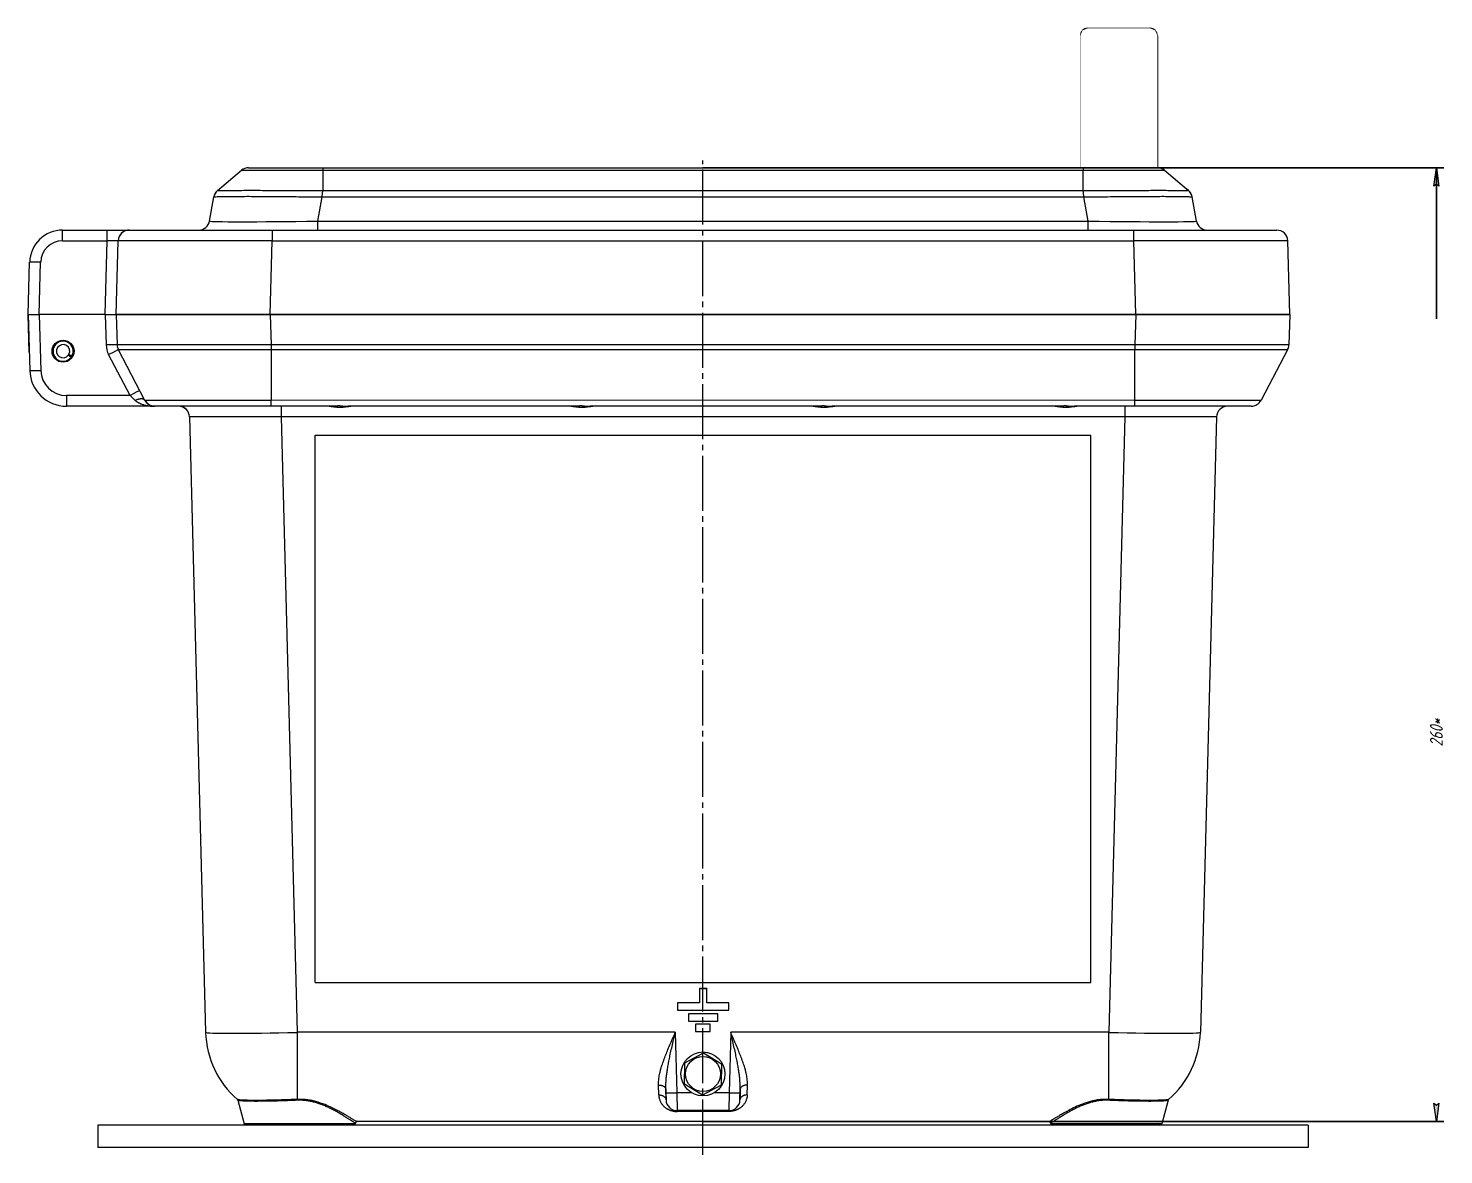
# Model space of a CAD drawing. Header units: millimetres. Extents: x -922 to 949, y -705 to 942.
# Drawn here: x -184 to 202, y 306.7 to 613.7 of the extents above; entities that cross this region are included whole.
import ezdxf

# ---------------------------------------------------------------- set-up
doc = ezdxf.new("R2010")
doc.units = ezdxf.units.MM
for name, pattern in [('K5LT_AUXILIARY', [0]), ('K5LT_AXLED', [19.5, 15, -1.5, 1.5, -1.5]), ('K5LT_THIN', [0])]:
    doc.linetypes.add(name, pattern=pattern)
doc.styles.add('KDIMTEXTSTYLE', font='GOST_AU.SHX', dxfattribs={"width": 0.96, "oblique": 15, "height": 5})
doc.dimstyles.new('KDIMSTYLE (1.00)', dxfattribs={"dimtxt": 5, "dimasz": 1, "dimexe": 2, "dimexo": 0, "dimgap": 1, "dimtad": 1, "dimtxsty": 'KDIMTEXTSTYLE', "dimsah": 1, "dimcen": 0, "dimdle": 1, "dimadec": 0, "dimazin": 0, "dimtfac": 0.667, "dimtmove": 0, "dimatfit": 3, "dimfxl": 1, "dimtvp": 1, "dimtolj": 1, "dimtzin": 0, "dimarcsym": 0})

# ---------------------------------------------------------------- blocks, each defined once
blk = doc.blocks.new('U14')
at = {"color": 232, "linetype": 'K5LT_AUXILIARY', "lineweight": 18, "true_color": 0xc52b79}
for p, q in [((-105.73, 502.78), (105.73, 502.78)), ((-105.73, 353.62), (-105.73, 502.78)), ((105.73, 353.62), (105.73, 502.78)), ((-105.73, 353.62), (105.73, 353.62))]:
    blk.add_line(p, q, dxfattribs=at)
blk = doc.blocks.new('U15')
at = {"color": 7, "linetype": 'K5LT_THIN', "lineweight": 18}
for p, q in [((1.03, 351.95), (-0.97, 351.95)), ((-0.97, 351.95), (-0.97, 351.94)), ((-0.97, 351.94), (-0.97, 348.05)), ((1.03, 351.94), (-0.97, 351.94)), ((1.03, 351.95), (1.03, 351.94)), ((1.03, 348.05), (1.03, 351.94)), ((-0.97, 348.06), (-6.98, 348.06)), ((-6.98, 348.06), (-6.98, 348.05)), ((-6.98, 348.05), (-6.98, 346.05)), ((-0.97, 348.05), (-6.98, 348.05)), ((7.02, 348.06), (1.03, 348.06)), ((7.02, 348.05), (1.03, 348.05)), ((7.02, 348.06), (7.02, 348.05)), ((7.02, 346.05), (7.02, 348.05)), ((-6.98, 346.05), (7.02, 346.05)), ((4.03, 345.06), (-3.97, 345.06)), ((-3.97, 345.06), (-3.97, 345.05)), ((4.03, 345.05), (-3.97, 345.05)), ((-3.97, 345.05), (-3.97, 343.05)), ((4.03, 345.06), (4.03, 345.05)), ((4.03, 343.05), (4.03, 345.05)), ((-3.97, 343.05), (4.03, 343.05)), ((-2, 342.26), (-2, 342.25)), ((2, 342.26), (-2, 342.26)), ((-2, 342.25), (-2, 340.25)), ((2, 342.25), (-2, 342.25)), ((-2, 340.25), (2, 340.25)), ((2, 342.26), (2, 342.25)), ((2, 340.25), (2, 342.25))]:
    blk.add_line(p, q, dxfattribs=at)
blk = doc.blocks.new('U13')
at = {"color": 7, "linetype": 'K5LT_THIN', "lineweight": 18}
for p, q in [((102.91, 611.7), (102.91, 604.52)), ((104.91, 613.7), (121.91, 613.7)), ((104.91, 613.7), (104.91, 605.7)), ((121.91, 613.7), (121.91, 605.7)), ((123.91, 611.7), (123.91, 604.52)), ((102.91, 609.2), (102.91, 597.2)), ((123.91, 609.2), (123.91, 604.52)), ((102.91, 604.52), (102.91, 575.7)), ((104.91, 605.7), (121.91, 605.7)), ((104.91, 605.7), (104.91, 575.7)), ((121.91, 605.7), (121.91, 575.7)), ((123.91, 604.52), (123.91, 575.7)), ((102.91, 597.2), (102.91, 575.7)), ((-123.91, 575.7), (-103.61, 575.7)), ((-103.61, 575.7), (103.61, 575.7)), ((103.61, 575.7), (123.91, 575.7)), ((116.26, 575.7), (121.91, 575.7)), ((123.91, 575.7), (121.91, 575.7)), ((-132.38, 569.51), (-125.84, 575)), ((-125.84, 575), (-125.84, 575)), ((-103.67, 575), (-103.67, 569.51)), ((-103.67, 575), (103.67, 575)), ((-103.67, 575), (-103.67, 575)), ((103.67, 569.51), (103.67, 575)), ((103.67, 575), (103.67, 575)), ((125.84, 575), (132.38, 569.51)), ((125.84, 575), (125.84, 575)), ((-134.56, 561.18), (-133.41, 567.73)), ((-105.02, 561.18), (-103.86, 567.73)), ((-103.86, 567.73), (103.86, 567.73)), ((-103.67, 569.51), (103.67, 569.51)), ((105.02, 561.18), (103.86, 567.73)), ((132.38, 569.51), (131.87, 569.94)), ((132.38, 569.51), (132.38, 569.51)), ((132.38, 569.51), (132.38, 569.51)), ((132.38, 569.51), (132.38, 569.51)), ((134.56, 561.18), (133.41, 567.73)), ((-105.02, 561.18), (105.02, 561.18)), ((-105.02, 558.7), (-105.02, 561.18)), ((105.02, 558.7), (105.02, 561.18)), ((-174.63, 555.78), (-174.63, 558.7)), ((-174.63, 558.7), (-162.47, 558.7)), ((-162.47, 555.78), (-162.47, 558.7)), ((-162.47, 558.7), (-156.48, 558.7)), ((-162.47, 558.7), (-159.47, 558.7)), ((-159.47, 558.7), (-156.48, 558.7)), ((-156.48, 558.7), (-117.49, 558.7)), ((-117.49, 558.7), (-117.49, 555.78)), ((-117.49, 558.7), (117.49, 558.7)), ((117.49, 555.78), (117.49, 558.7)), ((117.49, 558.7), (156.48, 558.7)), ((-174.63, 555.78), (-162.47, 555.78)), ((-163, 535.7), (-162.47, 555.78)), ((-160, 535.7), (-159.47, 555.78)), ((-118.01, 535.7), (-117.49, 555.78)), ((-117.49, 555.78), (117.49, 555.78)), ((118.01, 535.7), (117.49, 555.78)), ((160, 535.7), (159.47, 555.78)), ((-184, 535.7), (-183.63, 549.94)), ((-181, 535.7), (-180.63, 549.94)), ((-183.73, 525.47), (-184, 535.7)), ((-183.73, 525.47), (-184, 535.7)), ((-184, 535.7), (-183.6, 520.44)), ((-184, 535.7), (-181, 535.7)), ((-163, 535.7), (-181, 535.7)), ((-181, 535.7), (-180.6, 520.44)), ((-163, 535.7), (-160, 535.7)), ((-163, 535.7), (-162.78, 527.4)), ((-118.01, 535.7), (-160, 535.7)), ((-160, 535.7), (-118.01, 535.7)), ((-160, 535.7), (-159.78, 527.4)), ((-160, 535.7), (-159.78, 527.4)), ((-118.01, 535.7), (118.01, 535.7)), ((118.01, 535.7), (-118.01, 535.7)), ((-118.01, 535.7), (-117.8, 527.4)), ((118.01, 535.7), (117.8, 527.4)), ((160, 535.7), (118.01, 535.7)), ((118.01, 535.7), (160, 535.7)), ((160, 535.7), (159.78, 527.4)), ((-152.19, 512.3), (-159.44, 526.08)), ((117.8, 527.4), (-117.8, 527.4)), ((117.78, 526.08), (-117.78, 526.08)), ((-117.78, 526.08), (-117.78, 512.31)), ((117.78, 512.3), (117.78, 526.08)), ((159.44, 526.08), (152.19, 512.31)), ((-172.35, 523.99), (-173.1, 524.58)), ((-172.93, 524.85), (-172.09, 524.39)), ((-172.35, 523.99), (-172.16, 523.84)), ((-172.09, 524.39), (-171.87, 524.28)), ((-156.23, 513.62), (-162.09, 524.76)), ((-156.23, 513.62), (-173.6, 513.62)), ((-173.6, 513.62), (-173.6, 510.7)), ((-156.23, 513.62), (-154.84, 512.3)), ((-149.54, 510.7), (-173.6, 510.7)), ((-143.03, 510.7), (-149.53, 510.7)), ((-117.71, 510.7), (-149.53, 510.7)), ((-124.85, 510.7), (-143.03, 510.7)), ((-141, 509.91), (-141, 509.91)), ((-141, 509.91), (-141, 509.91)), ((-141, 509.91), (-141, 509.91)), ((-141, 509.91), (-141, 509.91)), ((-141, 509.91), (-141, 509.91)), ((117.78, 512.3), (-117.78, 512.31)), ((-101.25, 510.7), (-117.71, 510.7)), ((-115.04, 510.7), (-115.04, 507.78)), ((-101.95, 510.7), (-103.19, 510.7)), ((-35.25, 510.7), (-96.75, 510.7)), ((-94.81, 510.7), (-96.05, 510.7)), ((-35.95, 510.7), (-37.19, 510.7)), ((30.75, 510.7), (-30.75, 510.7)), ((-28.81, 510.7), (-30.05, 510.7)), ((30.05, 510.7), (28.81, 510.7)), ((96.75, 510.7), (35.25, 510.7)), ((37.19, 510.7), (35.95, 510.7)), ((96.05, 510.7), (94.81, 510.7)), ((117.74, 510.7), (101.25, 510.7)), ((103.19, 510.7), (101.95, 510.7)), ((115.04, 510.7), (115.04, 507.78)), ((149.53, 510.7), (117.74, 510.7)), ((143.03, 510.7), (124.85, 510.7)), ((149.53, 510.7), (143.03, 510.7)), ((-140.03, 507.78), (-135.64, 340.05)), ((-115.04, 507.78), (-110.65, 340.05)), ((115.04, 507.78), (-115.04, 507.78)), ((115.04, 507.78), (110.65, 340.05)), ((140.03, 507.78), (135.64, 340.05)), ((-110.65, 340.05), (-110.65, 321.77)), ((-7.56, 340.05), (-110.65, 340.05)), ((-7.56, 340.05), (-7.13, 323.57)), ((7.56, 340.05), (7.13, 323.57)), ((110.65, 340.05), (7.56, 340.05)), ((110.65, 321.77), (110.65, 340.05)), ((-4.92, 331.72), (0.15, 334.47)), ((0.15, 334.47), (5.07, 331.46)), ((-5.07, 325.95), (-4.92, 331.72)), ((5.07, 331.46), (4.92, 325.69)), ((-12.08, 322.99), (-12.15, 325.69)), ((-10.15, 324.54), (-10.13, 323.57)), ((-10.08, 321.62), (-10.15, 324.54)), ((-0.15, 322.93), (-5.07, 325.95)), ((4.92, 325.69), (-0.15, 322.93)), ((10.08, 321.62), (10.15, 324.54)), ((10.15, 324.54), (10.13, 323.57)), ((12.08, 322.99), (12.15, 325.69)), ((-126.83, 321.53), (-125.1, 315.07)), ((-126.83, 321.53), (-125.1, 315.07)), ((-126.81, 321.52), (-126.83, 321.53)), ((-10.13, 323.57), (-10.08, 321.62)), ((-7.13, 323.57), (-7.08, 318.7)), ((-3.11, 323.57), (-7.13, 323.57)), ((7.13, 323.57), (3.11, 323.57)), ((7.13, 323.57), (7.08, 318.7)), ((10.13, 323.57), (10.08, 321.62)), ((126.83, 321.53), (125.1, 315.07)), ((126.83, 321.53), (125.1, 315.07)), ((126.83, 321.53), (126.81, 321.52)), ((126.97, 321.77), (126.96, 321.76)), ((126.97, 321.77), (126.96, 321.76)), ((126.97, 321.77), (126.96, 321.76)), ((126.97, 321.77), (126.97, 321.77)), ((126.97, 321.77), (126.97, 321.77)), ((7.08, 318.7), (-7.08, 318.7)), ((-7.08, 318.48), (-7.08, 318.7)), ((7.08, 318.48), (-7.08, 318.48)), ((7.08, 318.48), (7.08, 318.7)), ((-165, 314.7), (-165, 308.7)), ((165, 314.7), (-165, 314.7)), ((-110, 315.07), (-125.1, 315.07)), ((-94.9, 315.07), (-110, 315.07)), ((-94.83, 315.33), (-94.9, 315.07)), ((-94.83, 315.33), (-94.9, 315.07)), ((-94.83, 315.33), (-94.84, 315.33)), ((94.36, 315.7), (-94.36, 315.7)), ((-94.36, 315.7), (-94.35, 315.7)), ((-94.36, 315.7), (-94.35, 315.7)), ((94.35, 315.7), (94.36, 315.7)), ((94.35, 315.7), (94.36, 315.7)), ((94.83, 315.33), (94.9, 315.07)), ((94.84, 315.33), (94.83, 315.33)), ((110, 315.07), (94.9, 315.07)), ((125.1, 315.07), (110, 315.07)), ((165, 314.7), (165, 308.7)), ((165, 308.7), (-165, 308.7))]:
    blk.add_line(p, q, dxfattribs=at)
at = {"color": 30, "linetype": 'K5LT_AXLED', "lineweight": 18, "true_color": 0xff8000}
blk.add_line((0, 306.7), (0, 577.7), dxfattribs=at)
at = {"color": 7, "linetype": 'K5LT_THIN', "lineweight": 18}
for centre, radius in [((-174.51, 525.7), 3), ((0, 328.7), 6), ((0, 328.7), 4.75)]:
    blk.add_circle(centre, radius, dxfattribs=at)
for centre, radius, start, end in [((104.91, 611.7), 2, 90, 180), ((121.91, 611.7), 2, 0, 90), ((-123.91, 572.7), 3, 90, 130), ((123.91, 572.7), 3, 50, 90), ((-130.45, 567.21), 3, 130, 170), ((-130.45, 567.21), 3, 129.9791, 155.0186), ((-130.45, 567.21), 3, 130.0034, 155.0189), ((130.45, 567.21), 3, 24.6811, 50.0234), ((130.45, 567.21), 3, 10, 50), ((130.45, 567.21), 3, 49.9947, 50.0209), ((-137.52, 561.7), 3, 270, 350), ((137.52, 561.7), 3, 190, 270), ((-174.63, 549.7), 9, 90, 178.5), ((-156.48, 555.7), 3, 90, 178.5), ((-156.48, 555.7), 3, 89.9991, 165.7034), ((156.48, 555.7), 3, 1.5, 90), ((-174.63, 549.78), 6, 90, 178.5), ((-156.48, 555.7), 3, 178.4811, 178.4991), ((-174.51, 525.7), 2.75, 331.628, 321.628), ((-174.51, 525.7), 1.8, 331.628, 321.628), ((-156.78, 527.55), 6, 181.5, 207.7604), ((-156.78, 527.47), 3, 181.5, 207.7604), ((-156.78, 527.47), 3, 190.8149, 207.7281), ((-156.78, 527.47), 3, 207.7278, 207.7604), ((156.78, 527.47), 3, 332.2396, 358.5), ((156.78, 527.47), 3, 332.2376, 349.1691), ((-174.51, 525.7), 1.8, 321.628, 331.628), ((-174.51, 525.7), 2.75, 321.628, 331.628), ((-173.6, 520.7), 10, 181.5, 270), ((-173.6, 520.7), 10, 181.5, 270), ((-173.6, 520.62), 7, 181.5, 270), ((-149.53, 513.7), 3, 207.7604, 270), ((-149.53, 513.7), 3, 207.7604, 257.4108), ((-149.53, 513.7), 3, 207.7604, 257.4108), ((-149.53, 513.7), 3, 257.4108, 270), ((-143.03, 507.7), 3, 66.0507, 90), ((-143.03, 507.7), 3, 1.5, 90), ((-143.03, 507.7), 3, 1.4991, 90.0009), ((-143.03, 507.7), 3, 1.5009, 86.1229), ((143.03, 507.7), 3, 90.0009, 178.4991), ((143.03, 507.7), 3, 90, 178.5), ((143.03, 507.7), 3, 90, 94.6109), ((149.53, 513.7), 3, 270, 332.2396), ((149.53, 513.7), 3, 270, 282.5892), ((-110.65, 340.7), 25, 181.5, 229.2362), ((110.65, 340.7), 25, 310.7638, 358.5), ((-127.31, 321.4), 0.5, 14.9999, 49.1894), ((-127.31, 321.4), 0.5, 14.9995, 49.1889), ((-7.08, 321.7), 3, 181.5, 270), ((-7.08, 321.7), 3, 181.5, 270), ((7.08, 321.7), 3, 270, 358.5), ((7.08, 321.7), 3, 270, 358.5), ((7.08, 321.7), 3, 270, 358.5), ((7.08, 321.7), 3, 270, 358.5), ((127.31, 321.4), 0.5, 130.8106, 165.0001), ((-124.62, 315.2), 0.5, 195, 270), ((-124.62, 315.2), 0.5, 195, 270), ((-95.38, 315.2), 0.5, 270, 345), ((-95.38, 315.2), 0.5, 270, 345), ((-94.35, 315.2), 0.5, 90, 165), ((94.35, 315.2), 0.5, 15, 90), ((95.38, 315.2), 0.5, 195, 270), ((95.38, 315.2), 0.5, 195, 270), ((124.62, 315.2), 0.5, 270, 345), ((124.62, 315.2), 0.5, 270, 345)]:
    blk.add_arc(centre, radius, start, end, dxfattribs=at)
for centre, major_axis, ratio, start_param, end_param in [((113.41, 610.09), (-5, 0), 0.55104, 3.141593, 6.283185), ((113.41, 610.09), (-5, 0), 0.55104, 0, 1.570796), ((113.41, 610.09), (-5, 0), 0.55104, 1.570796, 3.141593), ((104.91, 604.52), (2, 0), 0.590733, 1.570796, 3.141593), ((121.91, 604.52), (2, 0), 0.590733, 0, 1.570796), ((-104.01, 561.7), (30.55, 0.52), 0.016488, 3.138394, 4.679032), ((104.01, 561.7), (-30.55, 0.52), 0.016488, 1.604154, 3.144792), ((-162.48, 555.7), (3, 0.08), 0.026096, 6.28182, 7.851929), ((-117.46, 555.7), (42.01, -0.08), 0.001868, 1.571436, 3.141547), ((117.46, 555.7), (-42.01, -0.08), 0.001868, 3.141638, 4.711749), ((-180.63, 549.86), (-3, 0.08), 0.026168, 4.713074, 6.283185), ((-162.78, 527.32), (3, 0.08), 0.026168, 0, 1.570111), ((-162.09, 524.68), (-2.65, -1.4), 0.023166, 3.141593, 4.700196), ((-180.6, 520.52), (3, 0.08), 0.026168, 3.141593, 4.711704), ((-156.23, 513.54), (-2.65, -1.4), 0.023166, 3.141593, 4.700196), ((-115.02, 507.7), (25.01, -0.08), 0.003137, 1.571574, 3.141683), ((115.02, 507.7), (-25.01, -0.08), 0.003137, 3.141501, 4.711612), ((-110.65, 340.7), (24.99, 0.65), 0.026168, 3.141593, 4.711704), ((110.65, 340.7), (24.99, -0.65), 0.026168, 4.713074, 6.283185), ((-7.13, 323.65), (3, 0.08), 0.026168, 3.141593, 4.711704), ((7.13, 323.65), (3, -0.08), 0.026168, 4.713074, 6.283185), ((-94.36, 315.2), (0, 0.5), 0.999145, 0.000015, 1.308997), ((-94.36, 315.2), (0, 0.5), 0.999145, 0, 0.000015), ((-94.36, 315.2), (0, 0.5), 0.999145, 0, 0.000015), ((94.36, 315.2), (0, 0.5), 0.999145, 4.974188, 6.283185)]:
    blk.add_ellipse(centre, major_axis=major_axis, ratio=ratio, start_param=start_param, end_param=end_param, dxfattribs=at)
for points, knots in [([(-103.61, 575.7), (-103.62, 575.7), (-103.63, 575.68), (-103.64, 575.59), (-103.65, 575.46), (-103.66, 575.3), (-103.67, 575.14), (-103.67, 575.04), (-103.67, 575)], [0, 0, 0, 0, 2.014128, 3.765935, 5.329089, 6.906622, 8.154815, 9, 9, 9, 9]), ([(103.61, 575.7), (103.62, 575.7), (103.63, 575.68), (103.64, 575.59), (103.65, 575.46), (103.66, 575.3), (103.67, 575.14), (103.67, 575.04), (103.67, 575)], [0, 0, 0, 0, 2.013996, 3.765734, 5.328952, 6.906768, 8.15503, 9, 9, 9, 9]), ([(-125.84, 575), (-125.82, 575), (-125.78, 575.01), (-125.72, 575.01), (-125.68, 575.01), (-125.62, 575.01), (-125.54, 575.02), (-125.4, 575.02), (-125.19, 575.03), (-124.85, 575.04), (-124.31, 575.04), (-123.48, 575.05), (-122.36, 575.06), (-120.98, 575.06), (-119.4, 575.07), (-117.67, 575.07), (-115.85, 575.06), (-114.03, 575.06), (-112.31, 575.05), (-110.76, 575.04), (-109.45, 575.04), (-108.38, 575.03), (-107.52, 575.02), (-106.77, 575.02), (-106.12, 575.02), (-105.57, 575.01), (-105.14, 575.01), (-104.8, 575.01), (-104.54, 575.01), (-104.32, 575), (-104.12, 575), (-103.94, 575), (-103.8, 575), (-103.71, 575), (-103.67, 575)], [0, 0, 0, 0, 1.048313, 1.469277, 1.819084, 2.198976, 2.745507, 3.498164, 4.471514, 5.738565, 7.467692, 9.640751, 12.072437, 14.540559, 17.012503, 19.450467, 21.803086, 23.999517, 25.972279, 27.6914, 29.105041, 30.203713, 31.083081, 31.820697, 32.530077, 33.088739, 33.540831, 33.848126, 34.108788, 34.322818, 34.523531, 34.735244, 34.897733, 35, 35, 35, 35]), ([(103.67, 575), (103.85, 575), (104.19, 575), (104.66, 575.01), (105.07, 575.01), (105.45, 575.01), (105.86, 575.01), (106.41, 575.02), (107.14, 575.02), (108.09, 575.03), (109.35, 575.04), (110.95, 575.04), (112.86, 575.05), (114.89, 575.06), (116.88, 575.06), (118.71, 575.07), (120.34, 575.07), (121.73, 575.06), (123.16, 575.06), (124.16, 575.05), (124.81, 575.04), (125.11, 575.03), (125.32, 575.02), (125.47, 575.02), (125.58, 575.02), (125.66, 575.01), (125.72, 575.01), (125.75, 575.01), (125.77, 575.01), (125.79, 575), (125.81, 575), (125.82, 575), (125.83, 575), (125.84, 575), (125.84, 575)], [0, 0, 0, 0, 0.556191, 1.048313, 1.469277, 1.819084, 2.198976, 2.745507, 3.498164, 4.471514, 5.738565, 7.467692, 9.640751, 12.072437, 14.540559, 17.012503, 19.450467, 21.803086, 23.999517, 27.6914, 29.105041, 30.203713, 31.083081, 31.820697, 32.530077, 33.088739, 33.540831, 33.848126, 34.108788, 34.322818, 34.523531, 34.735244, 34.897733, 35, 35, 35, 35]), ([(-133.41, 567.73), (-133.41, 567.75), (-133.24, 567.78), (-132.59, 567.82), (-131.66, 567.85), (-130.45, 567.87), (-128.91, 567.89), (-127.07, 567.9), (-124.98, 567.91), (-122.64, 567.91), (-120.09, 567.89), (-117.35, 567.88), (-114.52, 567.85), (-111.73, 567.83), (-109.07, 567.8), (-106.46, 567.77), (-104.74, 567.74), (-103.86, 567.73)], [0, 0, 0, 0, 1.516428, 2.838508, 4.015016, 5.22216, 6.462243, 7.686767, 8.910863, 10.133431, 11.357322, 12.583781, 13.811572, 14.946786, 15.991193, 16.978671, 18, 18, 18, 18]), ([(-132.38, 569.51), (-132.37, 569.52), (-132.22, 569.52), (-131.59, 569.52), (-130.69, 569.53), (-129.51, 569.54), (-128.03, 569.54), (-126.25, 569.54), (-124.23, 569.55), (-121.97, 569.55), (-119.5, 569.54), (-116.84, 569.54), (-114.04, 569.53), (-111.06, 569.52), (-108.19, 569.52), (-105.69, 569.51), (-104.27, 569.51), (-103.67, 569.51)], [0, 0, 0, 0, 1.510416, 2.828105, 3.995526, 5.198183, 6.435612, 7.660961, 8.882905, 10.103484, 11.324081, 12.551069, 13.778097, 14.999042, 16.292345, 17.289621, 18, 18, 18, 18]), ([(-103.86, 567.73), (-103.85, 567.89), (-103.82, 568.18), (-103.78, 568.56), (-103.75, 568.9), (-103.72, 569.17), (-103.69, 569.37), (-103.68, 569.47), (-103.67, 569.51)], [0, 0, 0, 0, 2.049443, 3.816536, 5.393569, 7.037074, 8.269981, 9, 9, 9, 9]), ([(103.67, 569.51), (104.86, 569.52), (107.09, 569.51), (110.2, 569.52), (113.03, 569.53), (115.76, 569.54), (118.44, 569.54), (120.98, 569.54), (123.32, 569.55), (125.43, 569.55), (127.3, 569.54), (128.91, 569.54), (130.24, 569.53), (131.27, 569.53), (131.95, 569.52), (132.3, 569.51), (132.38, 569.51), (132.38, 569.51)], [0, 0, 0, 0, 1.423587, 2.664843, 3.780862, 4.951854, 6.175091, 7.398696, 8.614383, 9.825092, 11.037852, 12.259813, 13.495425, 14.735997, 15.967804, 17.056992, 18, 18, 18, 18]), ([(103.86, 567.73), (103.85, 567.89), (103.82, 568.18), (103.78, 568.56), (103.75, 568.9), (103.72, 569.17), (103.69, 569.37), (103.68, 569.47), (103.67, 569.51)], [0, 0, 0, 0, 2.050379, 3.81821, 5.394973, 7.038356, 8.270525, 9, 9, 9, 9]), ([(103.86, 567.73), (105.16, 567.75), (107.6, 567.78), (111, 567.82), (114.05, 567.85), (116.92, 567.87), (119.69, 567.89), (122.28, 567.9), (124.65, 567.91), (126.78, 567.91), (128.65, 567.89), (130.24, 567.88), (131.49, 567.85), (132.39, 567.83), (132.98, 567.8), (133.33, 567.77), (133.41, 567.74), (133.41, 567.73)], [0, 0, 0, 0, 1.516428, 2.838508, 4.015016, 5.22216, 6.462243, 7.686767, 8.910863, 10.133431, 11.357322, 12.583781, 13.811572, 14.946786, 15.991193, 16.978671, 18, 18, 18, 18]), ([(-117.8, 527.4), (-119.73, 527.4), (-123.34, 527.39), (-128.35, 527.39), (-132.83, 527.39), (-137.03, 527.39), (-141.05, 527.39), (-144.81, 527.39), (-148.22, 527.39), (-151.25, 527.39), (-153.87, 527.39), (-156.06, 527.39), (-157.75, 527.39), (-158.94, 527.39), (-159.63, 527.39), (-159.78, 527.4), (-159.78, 527.4)], [0, 0, 0, 0, 1.491154, 2.790701, 3.944874, 5.127546, 6.3426, 7.54272, 8.745978, 9.948088, 11.150935, 12.352946, 13.563126, 14.740931, 15.889423, 17, 17, 17, 17]), ([(-117.78, 526.08), (-119.66, 526.08), (-123.18, 526.08), (-128.09, 526.08), (-132.51, 526.08), (-136.68, 526.08), (-140.68, 526.08), (-144.42, 526.08), (-147.81, 526.08), (-150.84, 526.08), (-153.45, 526.08), (-155.64, 526.08), (-157.34, 526.08), (-158.56, 526.08), (-159.28, 526.08), (-159.44, 526.08), (-159.44, 526.08)], [0, 0, 0, 0, 1.464793, 2.743647, 3.89252, 5.073023, 6.29356, 7.491446, 8.69167, 9.889752, 11.090578, 12.293108, 13.504145, 14.672355, 15.841216, 17, 17, 17, 17]), ([(-117.8, 527.4), (-117.79, 527.13), (-117.79, 526.77), (-117.78, 526.34), (-117.78, 526.16), (-117.78, 526.08)], [0, 0, 0, 0, 3.438099, 4.771432, 6, 6, 6, 6]), ([(117.8, 527.4), (117.79, 527.13), (117.79, 526.77), (117.78, 526.34), (117.78, 526.16), (117.78, 526.08)], [0, 0, 0, 0, 3.438848, 4.772181, 6, 6, 6, 6]), ([(159.44, 526.08), (159.44, 526.08), (159.2, 526.08), (158.23, 526.08), (156.83, 526.08), (155, 526.08), (152.68, 526.08), (149.91, 526.08), (146.77, 526.08), (143.27, 526.08), (139.45, 526.08), (135.36, 526.08), (131.08, 526.08), (126.68, 526.08), (122.25, 526.08), (119.26, 526.08), (117.78, 526.08)], [0, 0, 0, 0, 1.464793, 2.743647, 3.89252, 5.073023, 6.29356, 7.491446, 8.69167, 9.889752, 11.090578, 12.293108, 13.504145, 14.672355, 15.841216, 17, 17, 17, 17]), ([(159.78, 527.4), (159.78, 527.4), (159.53, 527.39), (158.53, 527.39), (157.09, 527.39), (155.22, 527.39), (152.86, 527.39), (150.06, 527.39), (146.86, 527.39), (143.31, 527.39), (139.44, 527.39), (135.3, 527.39), (130.97, 527.39), (126.55, 527.39), (122.15, 527.39), (119.23, 527.4), (117.8, 527.4)], [0, 0, 0, 0, 1.491154, 2.790701, 3.944874, 5.127546, 6.3426, 7.54272, 8.745978, 9.948088, 11.150935, 12.352946, 13.563126, 14.740931, 15.889423, 17, 17, 17, 17]), ([(-152.19, 512.31), (-152.22, 512.36), (-152.3, 512.46), (-152.45, 512.57), (-152.63, 512.64), (-152.84, 512.68), (-153.07, 512.7), (-153.33, 512.7), (-153.61, 512.67), (-153.9, 512.61), (-154.21, 512.53), (-154.53, 512.43), (-154.74, 512.35), (-154.84, 512.3)], [0, 0, 0, 0, 1.588353, 2.970736, 4.186005, 5.415364, 6.661782, 7.886805, 9.116089, 10.35526, 11.579595, 12.797372, 14, 14, 14, 14]), ([(-154.84, 512.3), (-154.77, 512.23), (-154.62, 512.1), (-154.4, 511.94), (-154.21, 511.82), (-154.06, 511.73), (-153.93, 511.66), (-153.78, 511.58), (-153.6, 511.49), (-153.35, 511.38), (-153.03, 511.26), (-152.65, 511.14), (-152.23, 511.02), (-151.75, 510.91), (-151.24, 510.82), (-150.69, 510.75), (-150.13, 510.71), (-149.74, 510.7), (-149.54, 510.7)], [0, 0, 0, 0, 1.03692, 1.944551, 2.66243, 3.193885, 3.668202, 4.185692, 4.855125, 5.74756, 6.914635, 8.256679, 9.768872, 11.395409, 13.180798, 15.051328, 17.01004, 19, 19, 19, 19]), ([(-117.78, 512.31), (-117.97, 512.3), (-118.36, 512.3), (-118.96, 512.3), (-119.58, 512.3), (-120.18, 512.3), (-120.73, 512.3), (-121.23, 512.3), (-121.7, 512.3), (-122.18, 512.3), (-122.71, 512.3), (-123.37, 512.3), (-124.23, 512.3), (-125.4, 512.29), (-127, 512.29), (-129.01, 512.29), (-131.27, 512.29), (-133.45, 512.29), (-135.5, 512.28), (-137.6, 512.28), (-139.91, 512.28), (-142.37, 512.28), (-144.68, 512.28), (-146.7, 512.28), (-148.35, 512.29), (-149.63, 512.29), (-150.56, 512.29), (-151.21, 512.29), (-151.65, 512.3), (-151.94, 512.3), (-152.1, 512.3), (-152.16, 512.3), (-152.18, 512.3), (-152.19, 512.3)], [0, 0, 0, 0, 0.368594, 0.768672, 1.178826, 1.578789, 1.922383, 2.222305, 2.508038, 2.794273, 3.122063, 3.524345, 4.060564, 4.784624, 5.774502, 7.185203, 8.771067, 10.358214, 11.750948, 13.221495, 15.111085, 17.262068, 19.551159, 21.7191, 23.833627, 25.774483, 27.513445, 29.045691, 30.352102, 31.525287, 32.641233, 33.497006, 34, 34, 34, 34]), ([(-151.71, 511.64), (-151.63, 511.55), (-151.54, 511.46), (-151.35, 511.31), (-151.25, 511.24), (-151.04, 511.1), (-150.93, 511.04), (-150.7, 510.94), (-150.59, 510.89), (-150.38, 510.82), (-150.28, 510.8), (-150.19, 510.77)], [0, 0, 0, 0, 4.90043, 4.90043, 10.206411, 10.206411, 15.877312, 15.877312, 21.858078, 21.858078, 26.642745, 26.642745, 26.642745, 26.642745]), ([(-151.71, 511.64), (-151.63, 511.55), (-151.54, 511.46), (-151.35, 511.31), (-151.25, 511.24), (-151.04, 511.1), (-150.93, 511.04), (-150.7, 510.94), (-150.59, 510.89), (-150.38, 510.82), (-150.28, 510.8), (-150.19, 510.77)], [0, 0, 0, 0, 4.90043, 4.90043, 10.206411, 10.206411, 15.877312, 15.877312, 21.858078, 21.858078, 26.642745, 26.642745, 26.642745, 26.642745]), ([(-151.71, 511.64), (-151.63, 511.55), (-151.54, 511.47), (-151.35, 511.31), (-151.25, 511.24), (-151.05, 511.11), (-150.94, 511.05), (-150.72, 510.94), (-150.6, 510.9), (-150.39, 510.82), (-150.29, 510.8), (-150.19, 510.77)], [0, 0, 0, 0, 5.189943, 5.189943, 10.797625, 10.797625, 16.781458, 16.781458, 23.084766, 23.084766, 28.526334, 28.526334, 28.526334, 28.526334]), ([(-151.71, 511.64), (-151.63, 511.55), (-151.54, 511.47), (-151.35, 511.31), (-151.25, 511.24), (-151.05, 511.11), (-150.94, 511.05), (-150.72, 510.94), (-150.6, 510.9), (-150.39, 510.82), (-150.29, 510.8), (-150.19, 510.77)], [0, 0, 0, 0, 5.189943, 5.189943, 10.797625, 10.797625, 16.781458, 16.781458, 23.084766, 23.084766, 28.526334, 28.526334, 28.526334, 28.526334]), ([(-117.71, 510.7), (-117.71, 510.7), (-117.72, 510.72), (-117.74, 510.82), (-117.75, 510.95), (-117.76, 511.12), (-117.76, 511.32), (-117.77, 511.55), (-117.77, 511.79), (-117.78, 512.03), (-117.78, 512.21), (-117.78, 512.31)], [0, 0, 0, 0, 1.719082, 3.218435, 4.555715, 5.928443, 7.330021, 8.587216, 9.722234, 10.821303, 12, 12, 12, 12]), ([(-101.95, 510.7), (-101.81, 510.7), (-101.58, 510.69), (-101.28, 510.65), (-101.01, 510.62), (-100.7, 510.58), (-100.33, 510.53), (-100.03, 510.5), (-99.78, 510.47), (-99.54, 510.46), (-99.32, 510.45), (-99.11, 510.44), (-98.88, 510.44), (-98.62, 510.45), (-98.36, 510.46), (-98.07, 510.49), (-97.79, 510.52), (-97.43, 510.56), (-97.1, 510.6), (-96.72, 510.65), (-96.38, 510.69), (-96.14, 510.7), (-96.05, 510.7)], [0, 0, 0, 0, 2.067365, 3.228095, 3.831542, 5.428735, 6.873238, 7.945906, 8.747147, 9.625998, 10.418654, 11.119225, 11.81095, 12.833493, 13.839926, 14.618121, 15.839248, 16.938396, 18.63777, 19.623511, 21.588747, 23, 23, 23, 23]), ([(-99, 510.77), (-99.07, 510.77), (-99.19, 510.77), (-99.35, 510.77), (-99.49, 510.77), (-99.61, 510.76), (-99.74, 510.76), (-99.86, 510.76), (-100.02, 510.75), (-100.21, 510.74), (-100.45, 510.73), (-100.72, 510.72), (-100.99, 510.7), (-101.16, 510.7), (-101.25, 510.7)], [0, 0, 0, 0, 1.190329, 2.055436, 3.080479, 4.096184, 4.468874, 5.586095, 6.349401, 7.552683, 9.293492, 11.165777, 13.078367, 15, 15, 15, 15]), ([(-99, 510.77), (-98.93, 510.77), (-98.81, 510.77), (-98.65, 510.77), (-98.51, 510.77), (-98.39, 510.76), (-98.26, 510.76), (-98.14, 510.76), (-97.98, 510.75), (-97.79, 510.74), (-97.55, 510.73), (-97.28, 510.72), (-97.01, 510.7), (-96.84, 510.7), (-96.75, 510.7)], [0, 0, 0, 0, 1.190329, 2.055436, 3.080479, 4.096184, 4.468874, 5.586095, 6.349401, 7.552683, 9.293492, 11.165777, 13.078367, 15, 15, 15, 15]), ([(-35.95, 510.7), (-35.81, 510.7), (-35.58, 510.69), (-35.28, 510.65), (-35.01, 510.62), (-34.7, 510.58), (-34.33, 510.53), (-34.03, 510.5), (-33.78, 510.47), (-33.54, 510.46), (-33.32, 510.45), (-33.11, 510.44), (-32.88, 510.44), (-32.62, 510.45), (-32.36, 510.46), (-32.07, 510.49), (-31.79, 510.52), (-31.43, 510.56), (-31.1, 510.6), (-30.72, 510.65), (-30.38, 510.69), (-30.14, 510.7), (-30.05, 510.7)], [0, 0, 0, 0, 2.067365, 3.228095, 3.831542, 5.428735, 6.873238, 7.945906, 8.747147, 9.625998, 10.418654, 11.119225, 11.81095, 12.833493, 13.839926, 14.618121, 15.839248, 16.938396, 18.63777, 19.623511, 21.588747, 23, 23, 23, 23]), ([(-33, 510.77), (-33.07, 510.77), (-33.19, 510.77), (-33.35, 510.77), (-33.49, 510.77), (-33.61, 510.76), (-33.74, 510.76), (-33.86, 510.76), (-34.02, 510.75), (-34.21, 510.74), (-34.45, 510.73), (-34.72, 510.72), (-34.99, 510.7), (-35.16, 510.7), (-35.25, 510.7)], [0, 0, 0, 0, 1.190329, 2.055436, 3.080479, 4.096184, 4.468874, 5.586095, 6.349401, 7.552683, 9.293492, 11.165777, 13.078367, 15, 15, 15, 15]), ([(-33, 510.77), (-32.93, 510.77), (-32.81, 510.77), (-32.65, 510.77), (-32.51, 510.77), (-32.39, 510.76), (-32.26, 510.76), (-32.14, 510.76), (-31.98, 510.75), (-31.79, 510.74), (-31.55, 510.73), (-31.28, 510.72), (-31.01, 510.7), (-30.84, 510.7), (-30.75, 510.7)], [0, 0, 0, 0, 1.190329, 2.055436, 3.080479, 4.096184, 4.468874, 5.586095, 6.349401, 7.552683, 9.293492, 11.165777, 13.078367, 15, 15, 15, 15]), ([(30.05, 510.7), (30.19, 510.7), (30.42, 510.69), (30.72, 510.65), (30.99, 510.62), (31.3, 510.58), (31.67, 510.53), (31.97, 510.5), (32.22, 510.47), (32.46, 510.46), (32.68, 510.45), (32.89, 510.44), (33.12, 510.44), (33.38, 510.45), (33.64, 510.46), (33.93, 510.49), (34.21, 510.52), (34.57, 510.56), (34.9, 510.6), (35.28, 510.65), (35.62, 510.69), (35.86, 510.7), (35.95, 510.7)], [0, 0, 0, 0, 2.067365, 3.228095, 3.831542, 5.428735, 6.873238, 7.945906, 8.747147, 9.625998, 10.418654, 11.119225, 11.81095, 12.833493, 13.839926, 14.618121, 15.839248, 16.938396, 18.63777, 19.623511, 21.588747, 23, 23, 23, 23]), ([(33, 510.77), (32.93, 510.77), (32.81, 510.77), (32.65, 510.77), (32.51, 510.77), (32.39, 510.76), (32.26, 510.76), (32.14, 510.76), (31.98, 510.75), (31.79, 510.74), (31.55, 510.73), (31.28, 510.72), (31.01, 510.7), (30.84, 510.7), (30.75, 510.7)], [0, 0, 0, 0, 1.190329, 2.055436, 3.080479, 4.096184, 4.468874, 5.586095, 6.349401, 7.552683, 9.293492, 11.165777, 13.078367, 15, 15, 15, 15]), ([(33, 510.77), (33.07, 510.77), (33.19, 510.77), (33.35, 510.77), (33.49, 510.77), (33.61, 510.76), (33.74, 510.76), (33.86, 510.76), (34.02, 510.75), (34.21, 510.74), (34.45, 510.73), (34.72, 510.72), (34.99, 510.7), (35.16, 510.7), (35.25, 510.7)], [0, 0, 0, 0, 1.190329, 2.055436, 3.080479, 4.096184, 4.468874, 5.586095, 6.349401, 7.552683, 9.293492, 11.165777, 13.078367, 15, 15, 15, 15]), ([(96.05, 510.7), (96.19, 510.7), (96.42, 510.69), (96.72, 510.65), (96.99, 510.62), (97.3, 510.58), (97.67, 510.53), (97.97, 510.5), (98.22, 510.47), (98.46, 510.46), (98.68, 510.45), (98.89, 510.44), (99.12, 510.44), (99.38, 510.45), (99.64, 510.46), (99.93, 510.49), (100.21, 510.52), (100.57, 510.56), (100.9, 510.6), (101.28, 510.65), (101.62, 510.69), (101.86, 510.7), (101.95, 510.7)], [0, 0, 0, 0, 2.067365, 3.228095, 3.831542, 5.428735, 6.873238, 7.945906, 8.747147, 9.625998, 10.418654, 11.119225, 11.81095, 12.833493, 13.839926, 14.618121, 15.839248, 16.938396, 18.63777, 19.623511, 21.588747, 23, 23, 23, 23]), ([(99, 510.77), (98.93, 510.77), (98.81, 510.77), (98.65, 510.77), (98.51, 510.77), (98.39, 510.76), (98.26, 510.76), (98.14, 510.76), (97.98, 510.75), (97.79, 510.74), (97.55, 510.73), (97.28, 510.72), (97.01, 510.7), (96.84, 510.7), (96.75, 510.7)], [0, 0, 0, 0, 1.190329, 2.055436, 3.080479, 4.096184, 4.468874, 5.586095, 6.349401, 7.552683, 9.293492, 11.165777, 13.078367, 15, 15, 15, 15]), ([(99, 510.77), (99.07, 510.77), (99.19, 510.77), (99.35, 510.77), (99.49, 510.77), (99.61, 510.76), (99.74, 510.76), (99.86, 510.76), (100.02, 510.75), (100.21, 510.74), (100.45, 510.73), (100.72, 510.72), (100.99, 510.7), (101.16, 510.7), (101.25, 510.7)], [0, 0, 0, 0, 1.190329, 2.055436, 3.080479, 4.096184, 4.468874, 5.586095, 6.349401, 7.552683, 9.293492, 11.165777, 13.078367, 15, 15, 15, 15]), ([(117.74, 510.7), (117.75, 510.7), (117.75, 510.72), (117.76, 510.82), (117.76, 510.95), (117.77, 511.12), (117.77, 511.33), (117.77, 511.59), (117.78, 511.86), (117.78, 512.1), (117.78, 512.25), (117.78, 512.3)], [0, 0, 0, 0, 1.71828, 3.216869, 4.554146, 5.926715, 7.335472, 8.734057, 10.178376, 11.27103, 12, 12, 12, 12]), ([(152.19, 512.31), (152.18, 512.3), (152.16, 512.3), (152.13, 512.3), (152.1, 512.3), (152.06, 512.3), (152.02, 512.3), (151.98, 512.3), (151.92, 512.3), (151.86, 512.3), (151.78, 512.3), (151.67, 512.3), (151.51, 512.3), (151.26, 512.29), (150.85, 512.29), (150.22, 512.29), (149.33, 512.29), (148.29, 512.29), (147.13, 512.28), (145.75, 512.28), (143.97, 512.28), (141.7, 512.28), (139.07, 512.28), (136.24, 512.28), (133.38, 512.29), (130.59, 512.29), (128, 512.29), (125.66, 512.29), (123.59, 512.3), (121.7, 512.3), (120.06, 512.3), (118.73, 512.3), (118.03, 512.3), (117.78, 512.3)], [0, 0, 0, 0, 0.368594, 0.768672, 1.178826, 1.578789, 1.922383, 2.222305, 2.508038, 2.794273, 3.122063, 3.524345, 4.060564, 4.784624, 5.774502, 7.185203, 8.771067, 10.358214, 11.750948, 13.221495, 15.111085, 17.262068, 19.551159, 21.7191, 23.833627, 25.774483, 27.513445, 29.045691, 30.352102, 31.525287, 32.641233, 33.497006, 34, 34, 34, 34]), ([(-12.15, 325.69), (-12.16, 325.99), (-12.14, 326.58), (-12.05, 327.42), (-11.92, 328.2), (-11.76, 328.98), (-11.52, 329.92), (-11.18, 331.06), (-10.71, 332.45), (-10.16, 333.9), (-9.54, 335.44), (-8.89, 336.98), (-8.22, 338.54), (-7.78, 339.55), (-7.56, 340.05)], [0, 0, 0, 0, 1.035085, 1.950803, 2.76017, 3.567954, 4.460747, 5.738995, 7.165855, 8.779456, 10.237999, 11.911745, 13.489633, 15, 15, 15, 15]), ([(-10.15, 324.54), (-10.16, 324.8), (-10.16, 325.37), (-10.13, 326.23), (-10.05, 327.17), (-9.95, 328.16), (-9.8, 329.26), (-9.61, 330.47), (-9.37, 331.82), (-9.08, 333.31), (-8.73, 334.93), (-8.35, 336.64), (-7.95, 338.36), (-7.69, 339.5), (-7.56, 340.05)], [0, 0, 0, 0, 0.821923, 1.73424, 2.635546, 3.636758, 4.658643, 5.856767, 7.146175, 8.568204, 10.124771, 11.792836, 13.436605, 15, 15, 15, 15]), ([(10.15, 324.54), (10.16, 324.8), (10.16, 325.37), (10.13, 326.23), (10.05, 327.17), (9.95, 328.16), (9.8, 329.26), (9.61, 330.47), (9.37, 331.82), (9.08, 333.31), (8.73, 334.93), (8.35, 336.64), (7.95, 338.36), (7.69, 339.5), (7.56, 340.05)], [0, 0, 0, 0, 0.821923, 1.73424, 2.635546, 3.636758, 4.658643, 5.856767, 7.146175, 8.568204, 10.124771, 11.792836, 13.436605, 15, 15, 15, 15]), ([(12.15, 325.69), (12.16, 325.99), (12.14, 326.58), (12.05, 327.42), (11.92, 328.2), (11.76, 328.98), (11.52, 329.92), (11.18, 331.06), (10.71, 332.45), (10.16, 333.9), (9.54, 335.44), (8.89, 336.98), (8.22, 338.54), (7.78, 339.55), (7.56, 340.05)], [0, 0, 0, 0, 1.035085, 1.950803, 2.76017, 3.567954, 4.460747, 5.738995, 7.165855, 8.779456, 10.237999, 11.911745, 13.489633, 15, 15, 15, 15]), ([(-12.15, 325.69), (-12.04, 325.69), (-11.82, 325.68), (-11.53, 325.64), (-11.27, 325.58), (-11.03, 325.5), (-10.81, 325.4), (-10.62, 325.28), (-10.45, 325.15), (-10.32, 325.01), (-10.22, 324.85), (-10.17, 324.69), (-10.15, 324.59), (-10.15, 324.54)], [0, 0, 0, 0, 1.549107, 2.89669, 4.098304, 5.335891, 6.613609, 7.856626, 9.096871, 10.297746, 11.659015, 12.882286, 14, 14, 14, 14]), ([(12.15, 325.69), (12.04, 325.69), (11.82, 325.68), (11.53, 325.64), (11.27, 325.58), (11.03, 325.5), (10.81, 325.4), (10.62, 325.28), (10.45, 325.15), (10.32, 325.01), (10.22, 324.85), (10.17, 324.69), (10.15, 324.59), (10.15, 324.54)], [0, 0, 0, 0, 1.549146, 2.896749, 4.098329, 5.335905, 6.61334, 7.855889, 9.095322, 10.295652, 11.656619, 12.880695, 14, 14, 14, 14]), ([(-126.97, 321.77), (-126.95, 321.75), (-126.9, 321.7), (-126.85, 321.62), (-126.82, 321.55), (-126.81, 321.52)], [0, 0, 0, 0, 1.906994, 3.720983, 6, 6, 6, 6]), ([(-110.65, 321.77), (-111.37, 321.74), (-112.72, 321.68), (-114.59, 321.62), (-116.26, 321.57), (-117.85, 321.54), (-119.41, 321.51), (-120.9, 321.49), (-122.26, 321.49), (-123.49, 321.5), (-124.56, 321.52), (-125.45, 321.55), (-126.17, 321.6), (-126.64, 321.66), (-126.89, 321.72), (-126.95, 321.75), (-126.97, 321.77)], [0, 0, 0, 0, 1.458275, 2.727162, 3.86226, 5.025701, 6.256304, 7.501986, 8.773937, 10.027218, 11.310818, 12.574444, 13.850713, 15.247706, 16.306301, 17, 17, 17, 17]), ([(-110.63, 321.52), (-111.37, 321.49), (-112.79, 321.43), (-114.75, 321.36), (-116.52, 321.31), (-118.17, 321.27), (-119.74, 321.25), (-121.2, 321.24), (-122.52, 321.24), (-123.69, 321.25), (-124.69, 321.28), (-125.51, 321.31), (-126.16, 321.36), (-126.56, 321.42), (-126.75, 321.48), (-126.8, 321.51), (-126.81, 321.52)], [0, 0, 0, 0, 1.518378, 2.885381, 4.094617, 5.351205, 6.608393, 7.873342, 9.137183, 10.402353, 11.667734, 12.93484, 14.180511, 15.518793, 16.45101, 17, 17, 17, 17]), ([(-94.36, 315.7), (-94.38, 315.7), (-94.47, 315.74), (-94.75, 315.88), (-95.17, 316.13), (-95.73, 316.47), (-96.44, 316.91), (-97.32, 317.43), (-98.39, 318.05), (-99.66, 318.75), (-101.21, 319.54), (-103.16, 320.41), (-105.02, 321.05), (-106.43, 321.39), (-107.1, 321.52), (-107.55, 321.59), (-107.96, 321.65), (-108.32, 321.69), (-108.63, 321.72), (-108.89, 321.74), (-109.09, 321.75), (-109.29, 321.76), (-109.47, 321.77), (-109.6, 321.78), (-109.7, 321.78), (-109.82, 321.78), (-109.93, 321.78), (-110, 321.78), (-110.17, 321.78), (-110.35, 321.78), (-110.55, 321.77), (-110.6, 321.77), (-110.63, 321.77), (-110.65, 321.77)], [0, 0, 0, 0, 1.7118, 3.440867, 5.199586, 7.00226, 8.864462, 10.803707, 12.841936, 15.00958, 17.355574, 19.972391, 23.093004, 24.282062, 24.829182, 25.377899, 25.78181, 26.178604, 26.575398, 26.797736, 27.020074, 27.229727, 27.43938, 27.60191, 27.659612, 27.775018, 28, 28, 28, 33.437732, 34.057297, 34.38139, 35, 35, 35, 35]), ([(-110.65, 321.77), (-110.65, 321.75), (-110.64, 321.7), (-110.63, 321.62), (-110.63, 321.55), (-110.63, 321.52)], [0, 0, 0, 0, 1.919367, 3.758101, 6, 6, 6, 6]), ([(-94.84, 315.33), (-94.87, 315.33), (-94.97, 315.37), (-95.24, 315.53), (-95.61, 315.76), (-96.1, 316.07), (-96.72, 316.47), (-97.49, 316.96), (-98.39, 317.52), (-99.4, 318.12), (-100.47, 318.72), (-101.52, 319.27), (-102.56, 319.76), (-103.58, 320.19), (-104.63, 320.58), (-105.69, 320.92), (-106.74, 321.18), (-107.76, 321.37), (-108.68, 321.48), (-109.43, 321.52), (-109.84, 321.53), (-110, 321.53)], [0, 0, 0, 0, 1.511223, 2.832501, 4.042231, 5.321119, 6.701618, 8.127243, 9.608361, 11.094916, 12.517609, 13.798135, 14.954096, 16.036008, 17.103075, 18.148977, 19.138013, 20.03508, 20.933206, 21.570487, 22, 22, 22, 22]), ([(-12.08, 322.99), (-11.96, 322.99), (-11.75, 322.98), (-11.45, 322.93), (-11.19, 322.86), (-10.96, 322.77), (-10.74, 322.65), (-10.54, 322.51), (-10.39, 322.36), (-10.27, 322.21), (-10.19, 322.07), (-10.13, 321.94), (-10.1, 321.84), (-10.09, 321.76), (-10.08, 321.69), (-10.08, 321.64), (-10.08, 321.62)], [0, 0, 0, 0, 1.879559, 3.515198, 4.973376, 6.471575, 8.012526, 9.516331, 11.003952, 12.354765, 13.582207, 14.582968, 15.391102, 16.020273, 16.528625, 17, 17, 17, 17]), ([(-12.08, 322.99), (-12.07, 322.8), (-12.04, 322.46), (-11.94, 322.01), (-11.82, 321.62), (-11.67, 321.27), (-11.5, 320.93), (-11.28, 320.59), (-11.04, 320.28), (-10.79, 320), (-10.54, 319.77), (-10.31, 319.57), (-10.08, 319.41), (-9.86, 319.26), (-9.65, 319.13), (-9.45, 319.03), (-9.27, 318.95), (-9.1, 318.87), (-8.94, 318.81), (-8.78, 318.76), (-8.62, 318.7), (-8.44, 318.65), (-8.24, 318.61), (-8.05, 318.57), (-7.88, 318.54), (-7.73, 318.52), (-7.58, 318.5), (-7.43, 318.49), (-7.26, 318.48), (-7.14, 318.48), (-7.08, 318.48)], [0, 0, 0, 0, 2.550047, 4.78624, 6.607943, 8.426415, 10.341997, 12.324783, 14.330915, 16.081505, 17.673742, 19.012495, 20.235442, 21.375939, 22.404911, 23.293166, 24.046077, 24.714222, 25.353487, 25.913803, 26.453726, 27.077516, 27.722029, 28.361855, 28.835678, 29.263521, 29.646494, 30.060336, 30.511505, 31, 31, 31, 31]), ([(12.08, 322.99), (12.07, 322.8), (12.04, 322.46), (11.94, 322.01), (11.82, 321.62), (11.67, 321.27), (11.5, 320.93), (11.28, 320.59), (11.04, 320.28), (10.79, 320), (10.54, 319.77), (10.31, 319.57), (10.08, 319.41), (9.86, 319.26), (9.65, 319.13), (9.45, 319.03), (9.27, 318.95), (9.1, 318.87), (8.94, 318.81), (8.78, 318.76), (8.62, 318.7), (8.44, 318.65), (8.24, 318.61), (8.05, 318.57), (7.88, 318.54), (7.73, 318.52), (7.58, 318.5), (7.43, 318.49), (7.26, 318.48), (7.14, 318.48), (7.08, 318.48)], [0, 0, 0, 0, 2.550047, 4.78624, 6.607943, 8.426415, 10.341997, 12.324783, 14.330915, 16.081505, 17.673742, 19.012495, 20.235442, 21.375939, 22.404911, 23.293166, 24.046077, 24.714222, 25.353487, 25.913803, 26.453726, 27.077516, 27.722029, 28.361855, 28.835678, 29.263521, 29.646494, 30.060336, 30.511505, 31, 31, 31, 31]), ([(12.08, 322.99), (11.96, 322.99), (11.75, 322.98), (11.45, 322.93), (11.19, 322.86), (10.96, 322.77), (10.74, 322.65), (10.54, 322.51), (10.38, 322.35), (10.25, 322.18), (10.15, 322), (10.09, 321.82), (10.08, 321.69), (10.08, 321.62)], [0, 0, 0, 0, 1.547865, 2.894845, 4.095733, 5.329435, 6.598884, 7.845389, 9.08899, 10.331623, 11.543795, 12.76821, 14, 14, 14, 14]), ([(110.65, 321.77), (110.62, 321.77), (110.58, 321.77), (110.49, 321.77), (110.31, 321.78), (110.15, 321.78), (110.02, 321.78), (110, 321.78), (109.93, 321.78), (109.84, 321.78), (109.69, 321.78), (109.53, 321.77), (109.34, 321.77), (109.17, 321.76), (109.05, 321.75), (108.93, 321.74), (108.78, 321.73), (108.6, 321.72), (108.37, 321.7), (108.1, 321.67), (107.78, 321.63), (107.53, 321.59), (107.29, 321.55), (106.98, 321.49), (106.51, 321.4), (105.75, 321.23), (104.72, 320.94), (103.2, 320.41), (101.48, 319.67), (99.77, 318.82), (98.37, 318.04), (97.24, 317.38), (96.33, 316.84), (95.62, 316.4), (95.06, 316.07), (94.67, 315.84), (94.45, 315.72), (94.38, 315.7), (94.36, 315.7)], [0, 0, 0, 0, 0.844961, 1.810632, 3.332798, 7.280927, 8, 8, 8, 8.247597, 8.360921, 8.552335, 8.83682, 9.0575, 9.16784, 9.27818, 9.504187, 9.730194, 9.9562, 10.359455, 10.76271, 11.14714, 11.319039, 11.662837, 12.350434, 13.127003, 14.680141, 16.533775, 19.615636, 22.688087, 25.38411, 27.857165, 30.175124, 32.377591, 34.492001, 36.540012, 38.540376, 40, 40, 40, 40]), ([(110, 321.53), (109.54, 321.53), (108.65, 321.49), (107.38, 321.31), (106.24, 321.07), (105.17, 320.76), (104.14, 320.41), (103.09, 319.99), (102.05, 319.52), (101, 319), (99.96, 318.44), (98.94, 317.85), (97.98, 317.27), (97.13, 316.73), (96.41, 316.27), (95.83, 315.9), (95.4, 315.63), (95.1, 315.45), (94.92, 315.35), (94.86, 315.33), (94.84, 315.33)], [0, 0, 0, 0, 1.15127, 2.225958, 3.224064, 4.143996, 5.14086, 6.153379, 7.285392, 8.426585, 9.699771, 11.025869, 12.436558, 13.857404, 15.232091, 16.551483, 17.801704, 18.98602, 20.043193, 21, 21, 21, 21]), ([(110.65, 321.77), (110.64, 321.75), (110.64, 321.7), (110.63, 321.62), (110.63, 321.55), (110.63, 321.52)], [0, 0, 0, 0, 1.907137, 3.72141, 6, 6, 6, 6]), ([(126.81, 321.52), (126.78, 321.49), (126.62, 321.43), (126.14, 321.36), (125.49, 321.31), (124.68, 321.27), (123.67, 321.25), (122.51, 321.24), (121.18, 321.24), (119.72, 321.25), (118.14, 321.28), (116.47, 321.31), (114.69, 321.36), (113, 321.42), (111.63, 321.48), (110.9, 321.51), (110.63, 321.52)], [0, 0, 0, 0, 1.518397, 2.885419, 4.094667, 5.351261, 6.608449, 7.873399, 9.137238, 10.402409, 11.667789, 12.934894, 14.180564, 15.518844, 16.451043, 17, 17, 17, 17]), ([(126.97, 321.77), (126.93, 321.73), (126.77, 321.68), (126.3, 321.62), (125.67, 321.57), (124.88, 321.53), (123.89, 321.51), (122.72, 321.49), (121.39, 321.49), (119.92, 321.5), (118.34, 321.53), (116.66, 321.56), (114.86, 321.61), (113.13, 321.67), (111.7, 321.72), (110.93, 321.75), (110.65, 321.77)], [0, 0, 0, 0, 1.502897, 2.824209, 4.008597, 5.228277, 6.507648, 7.766452, 9.036941, 10.300048, 11.582755, 12.836909, 14.090896, 15.44206, 16.425931, 17, 17, 17, 17])]:
    blk.add_open_spline(points, degree=3, knots=knots, dxfattribs=at)
for points in [[(-110, 321.53), (-110.21, 321.53), (-110.42, 321.53), (-110.63, 321.52)], [(110.63, 321.52), (110.42, 321.53), (110.21, 321.53), (110, 321.53)], [(126.96, 321.76), (126.94, 321.74), (126.9, 321.69), (126.85, 321.61), (126.82, 321.55), (126.81, 321.52)]]:
    blk.add_open_spline(points, degree=3, dxfattribs=at)
for name in ['U14', 'U15']:
    blk.add_blockref(name, (0, 0))
blk.add_wipeout([(123.91, 604.52), (123.91, 611.7), (123.91, 611.7), (123.32, 613.12), (123.32, 613.12), (121.91, 613.7), (121.91, 613.7), (104.91, 613.7), (104.91, 613.7), (103.5, 613.12), (103.5, 613.12), (102.91, 611.7), (102.91, 611.7), (102.91, 609.2), (102.91, 609.2), (102.91, 604.52), (102.91, 604.52), (102.91, 597.2), (102.91, 597.2), (102.91, 575.7), (102.91, 575.7), (104.91, 575.7), (104.91, 575.7), (115.4, 575.7), (115.4, 575.7), (121.91, 575.7), (121.91, 575.7), (123.91, 575.7), (123.91, 575.7)])
blk = doc.blocks.new('KDIMARROW_01')
blk.add_hatch(color=0).paths.add_polyline_path([(-5, -0.66), (0, 0), (-5, 0.66), (-4.5, 0)])
at = {"color": 0, "linetype": 'K5LT_THIN', "lineweight": 18}
for p, q in [((-4.5, 0), (-5, 0.66)), ((-5, 0.66), (0, 0)), ((0, 0), (-5, -0.66)), ((-5, -0.66), (-4.5, 0)), ((0, 0), (-1, 0))]:
    blk.add_line(p, q, dxfattribs=at)

msp = doc.modelspace()

# ---------------------------------------------------------------- block references
msp.add_blockref('U13', (0, 0))

# ---------------------------------------------------------------- next in the draw order: dimensions: what is measured, and where the dimension line sits
at = {"color": 7}
msp.add_linear_dim(base=(200, 575.702), p1=(0, 315.702), p2=(0, 575.702), angle=90, location=(200, 421.702), dimstyle='KDIMSTYLE (1.00)', override={"dimexo": 0, "dimpost": '\\H3.5;\\W0.965;\\Q15;<>\\H3.5;\\W0.965;\\Q15;\\Q15;*', "dimblk1": 'KDIMARROW_01', "dimblk2": 'KDIMARROW_01', "dimse1": 0, "dimse2": 0, "dimclrt": 7, "dimtolj": 1}, dxfattribs=at).render()

doc.saveas('drawing.dxf')
